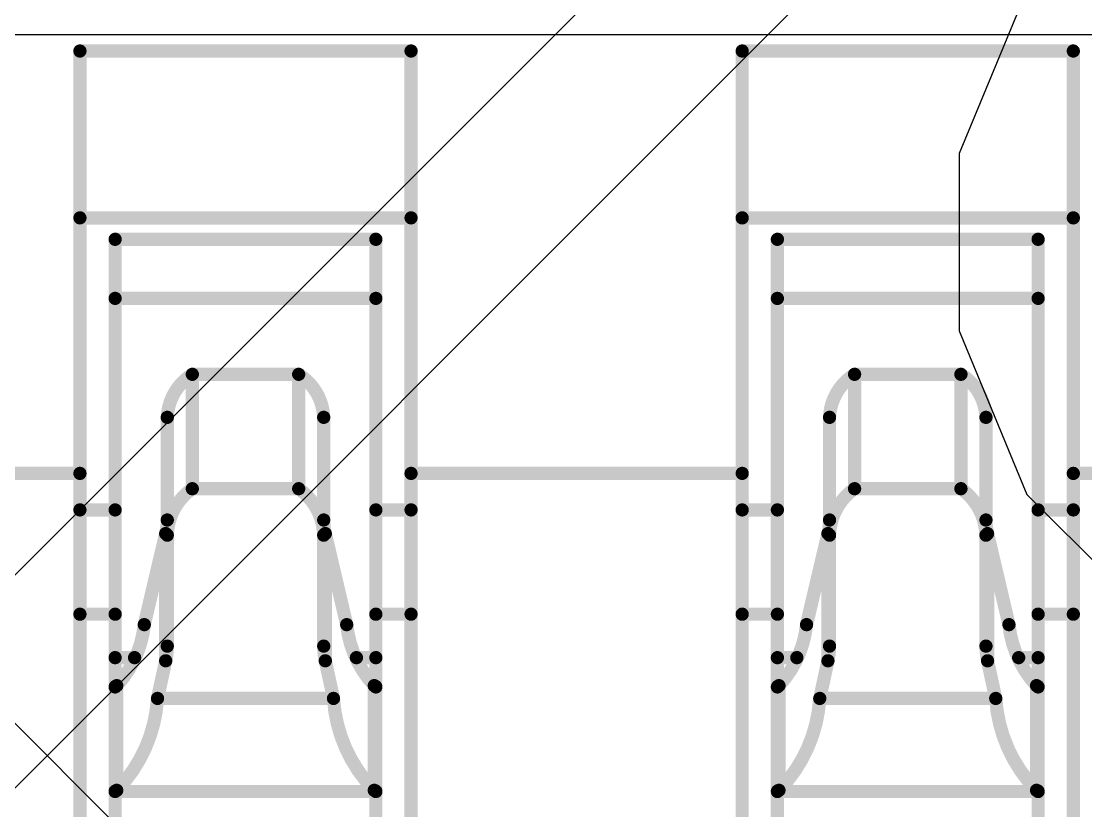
# Model space of a CAD drawing. Header units: inches. Extents: x -6 to 5433, y -4 to 5447.
# Drawn here: x 17.255 to 18.276, y 30.347 to 31.103 of the extents above; entities that cross this region are included whole.
import ezdxf

# ---------------------------------------------------------------- set-up
doc = ezdxf.new("R2010")
doc.units = ezdxf.units.IN
for name, color, linetype in [('Bottom Layer', 5, 'Continuous'), ('Bottom Solder', 6, 'Continuous'), ('Mechanical 4', 56, 'Continuous'), ('Power', 76, 'Continuous'), ('Top Layer', 1, 'Continuous')]:
    doc.layers.add(name, color=color, linetype=linetype)

msp = doc.modelspace()

# ---------------------------------------------------------------- linework, layer by layer
at = {"layer": 'Bottom Layer'}
msp.add_line((18.0528214, 29.62608502), (16.77034746, 30.9085615), dxfattribs=at)
at = {"layer": 'Bottom Solder'}
for p in [(10.63542958, 23.75318592), (10.98212688, 24.30440148)]:
    msp.add_line(p, (5432.852131479999, 5447.49311058), dxfattribs=at)
at = {"layer": 'Mechanical 4'}
for points in [[(17.74740418, 28.79494622, 0.0127, 0.0127, 1), (12.74740402, 28.79494622, 0.0127, 0.0127, 1)], [(17.3079791, 31.07494674, 0.00635, 0.00635, 1), (17.3143291, 31.07494674, 0.00635, 0.00635, 1)], [(17.3079791, 31.07494674, 0.00635, 0.00635, 1), (17.3143291, 31.07494674, 0.00635, 0.00635, 1)], [(17.6254791, 31.07494674, 0.00635, 0.00635, 1), (17.6318291, 31.07494674, 0.00635, 0.00635, 1)], [(17.6254791, 31.07494674, 0.00635, 0.00635, 1), (17.6318291, 31.07494674, 0.00635, 0.00635, 1)], [(17.9429791, 31.07494674, 0.00635, 0.00635, 1), (17.9493291, 31.07494674, 0.00635, 0.00635, 1)], [(17.9429791, 31.07494674, 0.00635, 0.00635, 1), (17.9493291, 31.07494674, 0.00635, 0.00635, 1)], [(18.2604791, 31.07494674, 0.00635, 0.00635, 1), (18.2668291, 31.07494674, 0.00635, 0.00635, 1)], [(18.2604791, 31.07494674, 0.00635, 0.00635, 1), (18.2668291, 31.07494674, 0.00635, 0.00635, 1)], [(17.3079791, 30.91494452, 0.00635, 0.00635, 1), (17.3143291, 30.91494452, 0.00635, 0.00635, 1)], [(17.6254791, 30.91494452, 0.00635, 0.00635, 1), (17.6318291, 30.91494452, 0.00635, 0.00635, 1)], [(17.9429791, 30.91494452, 0.00635, 0.00635, 1), (17.9493291, 30.91494452, 0.00635, 0.00635, 1)], [(18.2604791, 30.91494452, 0.00635, 0.00635, 1), (18.2668291, 30.91494452, 0.00635, 0.00635, 1)], [(17.34173062, 30.89440862, 0.00635, 0.00635, 1), (17.34808062, 30.89440862, 0.00635, 0.00635, 1)], [(17.34173062, 30.89440862, 0.00635, 0.00635, 1), (17.34808062, 30.89440862, 0.00635, 0.00635, 1)], [(17.59173012, 30.89440862, 0.00635, 0.00635, 1), (17.59808012, 30.89440862, 0.00635, 0.00635, 1)], [(17.59173012, 30.89440862, 0.00635, 0.00635, 1), (17.59808012, 30.89440862, 0.00635, 0.00635, 1)], [(17.97673062, 30.89440862, 0.00635, 0.00635, 1), (17.98308062, 30.89440862, 0.00635, 0.00635, 1)], [(17.97673062, 30.89440862, 0.00635, 0.00635, 1), (17.98308062, 30.89440862, 0.00635, 0.00635, 1)], [(18.22673012, 30.89440862, 0.00635, 0.00635, 1), (18.23308012, 30.89440862, 0.00635, 0.00635, 1)], [(18.22673012, 30.89440862, 0.00635, 0.00635, 1), (18.23308012, 30.89440862, 0.00635, 0.00635, 1)], [(17.34173062, 30.83773868, 0.00635, 0.00635, 1), (17.34808062, 30.83773868, 0.00635, 0.00635, 1)], [(17.59173012, 30.83773868, 0.00635, 0.00635, 1), (17.59808012, 30.83773868, 0.00635, 0.00635, 1)], [(17.97673062, 30.83773868, 0.00635, 0.00635, 1), (17.98308062, 30.83773868, 0.00635, 0.00635, 1)], [(18.22673012, 30.83773868, 0.00635, 0.00635, 1), (18.23308012, 30.83773868, 0.00635, 0.00635, 1)], [(17.4157386, 30.76494482, 0.00635, 0.00635, 1), (17.4220886, 30.76494482, 0.00635, 0.00635, 1)], [(17.41574114, 30.76494482, 0.00635, 0.00635, 1), (17.42209114, 30.76494482, 0.00635, 0.00635, 1)], [(17.41574114, 30.76494482, 0.00635, 0.00635, 1), (17.42209114, 30.76494482, 0.00635, 0.00635, 1)], [(17.5177196, 30.76494482, 0.00635, 0.00635, 1), (17.5240696, 30.76494482, 0.00635, 0.00635, 1)], [(17.5177196, 30.76494482, 0.00635, 0.00635, 1), (17.5240696, 30.76494482, 0.00635, 0.00635, 1)], [(17.51772214, 30.76494482, 0.00635, 0.00635, 1), (17.52407214, 30.76494482, 0.00635, 0.00635, 1)], [(18.0507386, 30.76494482, 0.00635, 0.00635, 1), (18.0570886, 30.76494482, 0.00635, 0.00635, 1)], [(18.05074114, 30.76494482, 0.00635, 0.00635, 1), (18.05709114, 30.76494482, 0.00635, 0.00635, 1)], [(18.05074114, 30.76494482, 0.00635, 0.00635, 1), (18.05709114, 30.76494482, 0.00635, 0.00635, 1)], [(18.1527196, 30.76494482, 0.00635, 0.00635, 1), (18.1590696, 30.76494482, 0.00635, 0.00635, 1)], [(18.1527196, 30.76494482, 0.00635, 0.00635, 1), (18.1590696, 30.76494482, 0.00635, 0.00635, 1)], [(18.15272214, 30.76494482, 0.00635, 0.00635, 1), (18.15907214, 30.76494482, 0.00635, 0.00635, 1)], [(17.39173052, 30.72369522, 0.00635, 0.00635, 1), (17.39808052, 30.72369522, 0.00635, 0.00635, 1)], [(17.39173052, 30.72369522, 0.00635, 0.00635, 1), (17.39808052, 30.72369522, 0.00635, 0.00635, 1)], [(17.54173022, 30.72369522, 0.00635, 0.00635, 1), (17.54808022, 30.72369522, 0.00635, 0.00635, 1)], [(17.54173022, 30.72369522, 0.00635, 0.00635, 1), (17.54808022, 30.72369522, 0.00635, 0.00635, 1)], [(18.02673052, 30.72369522, 0.00635, 0.00635, 1), (18.03308052, 30.72369522, 0.00635, 0.00635, 1)], [(18.02673052, 30.72369522, 0.00635, 0.00635, 1), (18.03308052, 30.72369522, 0.00635, 0.00635, 1)], [(18.17673022, 30.72369522, 0.00635, 0.00635, 1), (18.18308022, 30.72369522, 0.00635, 0.00635, 1)], [(18.17673022, 30.72369522, 0.00635, 0.00635, 1), (18.18308022, 30.72369522, 0.00635, 0.00635, 1)], [(17.3079791, 30.66994628, 0.00635, 0.00635, 1), (17.3143291, 30.66994628, 0.00635, 0.00635, 1)], [(17.6254791, 30.66994628, 0.00635, 0.00635, 1), (17.6318291, 30.66994628, 0.00635, 0.00635, 1)], [(17.6254791, 30.66994628, 0.00635, 0.00635, 1), (17.6318291, 30.66994628, 0.00635, 0.00635, 1)], [(17.6254791, 30.66994628, 0.00635, 0.00635, 1), (17.6318291, 30.66994628, 0.00635, 0.00635, 1)], [(17.9429791, 30.66994628, 0.00635, 0.00635, 1), (17.9493291, 30.66994628, 0.00635, 0.00635, 1)], [(18.2604791, 30.66994628, 0.00635, 0.00635, 1), (18.2668291, 30.66994628, 0.00635, 0.00635, 1)], [(18.2604791, 30.66994628, 0.00635, 0.00635, 1), (18.2668291, 30.66994628, 0.00635, 0.00635, 1)], [(18.2604791, 30.66994628, 0.00635, 0.00635, 1), (18.2668291, 30.66994628, 0.00635, 0.00635, 1)], [(17.4157386, 30.6552854, 0.00635, 0.00635, 1), (17.4220886, 30.6552854, 0.00635, 0.00635, 1)], [(17.41574114, 30.65528286, 0.00635, 0.00635, 1), (17.42209114, 30.65528286, 0.00635, 0.00635, 1)], [(17.41574114, 30.65528286, 0.00635, 0.00635, 1), (17.42209114, 30.65528286, 0.00635, 0.00635, 1)], [(17.5177196, 30.65528286, 0.00635, 0.00635, 1), (17.5240696, 30.65528286, 0.00635, 0.00635, 1)], [(17.5177196, 30.65528286, 0.00635, 0.00635, 1), (17.5240696, 30.65528286, 0.00635, 0.00635, 1)], [(17.51772214, 30.6552854, 0.00635, 0.00635, 1), (17.52407214, 30.6552854, 0.00635, 0.00635, 1)], [(18.0507386, 30.6552854, 0.00635, 0.00635, 1), (18.0570886, 30.6552854, 0.00635, 0.00635, 1)], [(18.05074114, 30.65528286, 0.00635, 0.00635, 1), (18.05709114, 30.65528286, 0.00635, 0.00635, 1)], [(18.05074114, 30.65528286, 0.00635, 0.00635, 1), (18.05709114, 30.65528286, 0.00635, 0.00635, 1)], [(18.1527196, 30.65528286, 0.00635, 0.00635, 1), (18.1590696, 30.65528286, 0.00635, 0.00635, 1)], [(18.1527196, 30.65528286, 0.00635, 0.00635, 1), (18.1590696, 30.65528286, 0.00635, 0.00635, 1)], [(18.15272214, 30.6552854, 0.00635, 0.00635, 1), (18.15907214, 30.6552854, 0.00635, 0.00635, 1)], [(17.3079791, 30.63494508, 0.00635, 0.00635, 1), (17.3143291, 30.63494508, 0.00635, 0.00635, 1)], [(17.34173062, 30.63494508, 0.00635, 0.00635, 1), (17.34808062, 30.63494508, 0.00635, 0.00635, 1)], [(17.59173012, 30.63494508, 0.00635, 0.00635, 1), (17.59808012, 30.63494508, 0.00635, 0.00635, 1)], [(17.6254791, 30.63494508, 0.00635, 0.00635, 1), (17.6318291, 30.63494508, 0.00635, 0.00635, 1)], [(17.9429791, 30.63494508, 0.00635, 0.00635, 1), (17.9493291, 30.63494508, 0.00635, 0.00635, 1)], [(17.97673062, 30.63494508, 0.00635, 0.00635, 1), (17.98308062, 30.63494508, 0.00635, 0.00635, 1)], [(18.22673012, 30.63494508, 0.00635, 0.00635, 1), (18.23308012, 30.63494508, 0.00635, 0.00635, 1)], [(18.2604791, 30.63494508, 0.00635, 0.00635, 1), (18.2668291, 30.63494508, 0.00635, 0.00635, 1)], [(17.39173052, 30.62525752, 0.00635, 0.00635, 1), (17.39808052, 30.62525752, 0.00635, 0.00635, 1)], [(17.54173022, 30.62525752, 0.00635, 0.00635, 1), (17.54808022, 30.62525752, 0.00635, 0.00635, 1)], [(18.02673052, 30.62525752, 0.00635, 0.00635, 1), (18.03308052, 30.62525752, 0.00635, 0.00635, 1)], [(18.17673022, 30.62525752, 0.00635, 0.00635, 1), (18.18308022, 30.62525752, 0.00635, 0.00635, 1)], [(17.3902116, 30.61223494, 0.00635, 0.00635, 1), (17.3965616, 30.61223494, 0.00635, 0.00635, 1)], [(17.3902116, 30.61223494, 0.00635, 0.00635, 1), (17.3965616, 30.61223494, 0.00635, 0.00635, 1)], [(17.3902116, 30.61223494, 0.00635, 0.00635, 1), (17.3965616, 30.61223494, 0.00635, 0.00635, 1)], [(17.54324914, 30.61223494, 0.00635, 0.00635, 1), (17.54959914, 30.61223494, 0.00635, 0.00635, 1)], [(17.54324914, 30.61223494, 0.00635, 0.00635, 1), (17.54959914, 30.61223494, 0.00635, 0.00635, 1)], [(17.54324914, 30.61223494, 0.00635, 0.00635, 1), (17.54959914, 30.61223494, 0.00635, 0.00635, 1)], [(18.0252116, 30.61223494, 0.00635, 0.00635, 1), (18.0315616, 30.61223494, 0.00635, 0.00635, 1)], [(18.0252116, 30.61223494, 0.00635, 0.00635, 1), (18.0315616, 30.61223494, 0.00635, 0.00635, 1)], [(18.0252116, 30.61223494, 0.00635, 0.00635, 1), (18.0315616, 30.61223494, 0.00635, 0.00635, 1)], [(18.17824914, 30.61223494, 0.00635, 0.00635, 1), (18.18459914, 30.61223494, 0.00635, 0.00635, 1)], [(18.17824914, 30.61223494, 0.00635, 0.00635, 1), (18.18459914, 30.61223494, 0.00635, 0.00635, 1)], [(18.17824914, 30.61223494, 0.00635, 0.00635, 1), (18.18459914, 30.61223494, 0.00635, 0.00635, 1)], [(17.39173052, 30.61071348, 0.00635, 0.00635, 1), (17.39808052, 30.61071348, 0.00635, 0.00635, 1)], [(17.54173022, 30.61071348, 0.00635, 0.00635, 1), (17.54808022, 30.61071348, 0.00635, 0.00635, 1)], [(18.02673052, 30.61071348, 0.00635, 0.00635, 1), (18.03308052, 30.61071348, 0.00635, 0.00635, 1)], [(18.17673022, 30.61071348, 0.00635, 0.00635, 1), (18.18308022, 30.61071348, 0.00635, 0.00635, 1)], [(17.3079791, 30.53494528, 0.00635, 0.00635, 1), (17.3143291, 30.53494528, 0.00635, 0.00635, 1)], [(17.34173062, 30.53494528, 0.00635, 0.00635, 1), (17.34808062, 30.53494528, 0.00635, 0.00635, 1)], [(17.59173012, 30.53494528, 0.00635, 0.00635, 1), (17.59808012, 30.53494528, 0.00635, 0.00635, 1)], [(17.6254791, 30.53494528, 0.00635, 0.00635, 1), (17.6318291, 30.53494528, 0.00635, 0.00635, 1)], [(17.9429791, 30.53494528, 0.00635, 0.00635, 1), (17.9493291, 30.53494528, 0.00635, 0.00635, 1)], [(17.97673062, 30.53494528, 0.00635, 0.00635, 1), (17.98308062, 30.53494528, 0.00635, 0.00635, 1)], [(18.22673012, 30.53494528, 0.00635, 0.00635, 1), (18.23308012, 30.53494528, 0.00635, 0.00635, 1)], [(18.2604791, 30.53494528, 0.00635, 0.00635, 1), (18.2668291, 30.53494528, 0.00635, 0.00635, 1)], [(17.3696884, 30.5249453, 0.00635, 0.00635, 1), (17.3760384, 30.5249453, 0.00635, 0.00635, 1)], [(17.36969094, 30.52494784, 0.00635, 0.00635, 1), (17.37604094, 30.52494784, 0.00635, 0.00635, 1)], [(17.5637698, 30.52494784, 0.00635, 0.00635, 1), (17.5701198, 30.52494784, 0.00635, 0.00635, 1)], [(17.5637698, 30.5249453, 0.00635, 0.00635, 1), (17.5701198, 30.5249453, 0.00635, 0.00635, 1)], [(18.0046884, 30.5249453, 0.00635, 0.00635, 1), (18.0110384, 30.5249453, 0.00635, 0.00635, 1)], [(18.00469094, 30.52494784, 0.00635, 0.00635, 1), (18.01104094, 30.52494784, 0.00635, 0.00635, 1)], [(18.1987698, 30.52494784, 0.00635, 0.00635, 1), (18.2051198, 30.52494784, 0.00635, 0.00635, 1)], [(18.1987698, 30.5249453, 0.00635, 0.00635, 1), (18.2051198, 30.5249453, 0.00635, 0.00635, 1)], [(17.39173052, 30.50434844, 0.00635, 0.00635, 1), (17.39808052, 30.50434844, 0.00635, 0.00635, 1)], [(17.39173052, 30.50434844, 0.00635, 0.00635, 1), (17.39808052, 30.50434844, 0.00635, 0.00635, 1)], [(17.54173022, 30.50434844, 0.00635, 0.00635, 1), (17.54808022, 30.50434844, 0.00635, 0.00635, 1)], [(17.54173022, 30.50434844, 0.00635, 0.00635, 1), (17.54808022, 30.50434844, 0.00635, 0.00635, 1)], [(18.02673052, 30.50434844, 0.00635, 0.00635, 1), (18.03308052, 30.50434844, 0.00635, 0.00635, 1)], [(18.02673052, 30.50434844, 0.00635, 0.00635, 1), (18.03308052, 30.50434844, 0.00635, 0.00635, 1)], [(18.17673022, 30.50434844, 0.00635, 0.00635, 1), (18.18308022, 30.50434844, 0.00635, 0.00635, 1)], [(18.17673022, 30.50434844, 0.00635, 0.00635, 1), (18.18308022, 30.50434844, 0.00635, 0.00635, 1)], [(17.34173062, 30.49328166, 0.00635, 0.00635, 1), (17.34808062, 30.49328166, 0.00635, 0.00635, 1)], [(17.360392, 30.49328166, 0.00635, 0.00635, 1), (17.366742, 30.49328166, 0.00635, 0.00635, 1)], [(17.3902116, 30.49027684, 0.00635, 0.00635, 1), (17.3965616, 30.49027684, 0.00635, 0.00635, 1)], [(17.3902116, 30.49027684, 0.00635, 0.00635, 1), (17.3965616, 30.49027684, 0.00635, 0.00635, 1)], [(17.3902116, 30.49027684, 0.00635, 0.00635, 1), (17.3965616, 30.49027684, 0.00635, 0.00635, 1)], [(17.54324914, 30.49027684, 0.00635, 0.00635, 1), (17.54959914, 30.49027684, 0.00635, 0.00635, 1)], [(17.54324914, 30.49027684, 0.00635, 0.00635, 1), (17.54959914, 30.49027684, 0.00635, 0.00635, 1)], [(17.54324914, 30.49027684, 0.00635, 0.00635, 1), (17.54959914, 30.49027684, 0.00635, 0.00635, 1)], [(17.57306874, 30.49328166, 0.00635, 0.00635, 1), (17.57941874, 30.49328166, 0.00635, 0.00635, 1)], [(17.59173012, 30.49328166, 0.00635, 0.00635, 1), (17.59808012, 30.49328166, 0.00635, 0.00635, 1)], [(17.97673062, 30.49328166, 0.00635, 0.00635, 1), (17.98308062, 30.49328166, 0.00635, 0.00635, 1)], [(17.995392, 30.49328166, 0.00635, 0.00635, 1), (18.001742, 30.49328166, 0.00635, 0.00635, 1)], [(18.0252116, 30.49027684, 0.00635, 0.00635, 1), (18.0315616, 30.49027684, 0.00635, 0.00635, 1)], [(18.0252116, 30.49027684, 0.00635, 0.00635, 1), (18.0315616, 30.49027684, 0.00635, 0.00635, 1)], [(18.0252116, 30.49027684, 0.00635, 0.00635, 1), (18.0315616, 30.49027684, 0.00635, 0.00635, 1)], [(18.17824914, 30.49027684, 0.00635, 0.00635, 1), (18.18459914, 30.49027684, 0.00635, 0.00635, 1)], [(18.17824914, 30.49027684, 0.00635, 0.00635, 1), (18.18459914, 30.49027684, 0.00635, 0.00635, 1)], [(18.17824914, 30.49027684, 0.00635, 0.00635, 1), (18.18459914, 30.49027684, 0.00635, 0.00635, 1)], [(18.20806874, 30.49328166, 0.00635, 0.00635, 1), (18.21441874, 30.49328166, 0.00635, 0.00635, 1)], [(18.22673012, 30.49328166, 0.00635, 0.00635, 1), (18.23308012, 30.49328166, 0.00635, 0.00635, 1)], [(17.34173062, 30.46521466, 0.00635, 0.00635, 1), (17.34808062, 30.46521466, 0.00635, 0.00635, 1)], [(17.34176618, 30.46530102, 0.00635, 0.00635, 1), (17.34811618, 30.46530102, 0.00635, 0.00635, 1)], [(17.34176618, 30.46530102, 0.00635, 0.00635, 1), (17.34811618, 30.46530102, 0.00635, 0.00635, 1)], [(17.3418119, 30.46538992, 0.00635, 0.00635, 1), (17.3481619, 30.46538992, 0.00635, 0.00635, 1)], [(17.3418119, 30.46538992, 0.00635, 0.00635, 1), (17.3481619, 30.46538992, 0.00635, 0.00635, 1)], [(17.34187794, 30.46548644, 0.00635, 0.00635, 1), (17.34822794, 30.46548644, 0.00635, 0.00635, 1)], [(17.34187794, 30.46548644, 0.00635, 0.00635, 1), (17.34822794, 30.46548644, 0.00635, 0.00635, 1)], [(17.341977, 30.46559312, 0.00635, 0.00635, 1), (17.348327, 30.46559312, 0.00635, 0.00635, 1)], [(17.341977, 30.46559312, 0.00635, 0.00635, 1), (17.348327, 30.46559312, 0.00635, 0.00635, 1)], [(17.34211416, 30.4657125, 0.00635, 0.00635, 1), (17.34846416, 30.4657125, 0.00635, 0.00635, 1)], [(17.3421167, 30.46570996, 0.00635, 0.00635, 1), (17.3484667, 30.46570996, 0.00635, 0.00635, 1)], [(17.3422945, 30.46584458, 0.00635, 0.00635, 1), (17.3486445, 30.46584458, 0.00635, 0.00635, 1)], [(17.3422945, 30.46584458, 0.00635, 0.00635, 1), (17.3486445, 30.46584458, 0.00635, 0.00635, 1)], [(17.34250278, 30.46598936, 0.00635, 0.00635, 1), (17.34885278, 30.46598936, 0.00635, 0.00635, 1)], [(17.34250532, 30.46598682, 0.00635, 0.00635, 1), (17.34885532, 30.46598682, 0.00635, 0.00635, 1)], [(17.342739, 30.46613922, 0.00635, 0.00635, 1), (17.349089, 30.46613922, 0.00635, 0.00635, 1)], [(17.342739, 30.46613922, 0.00635, 0.00635, 1), (17.349089, 30.46613922, 0.00635, 0.00635, 1)], [(17.34324954, 30.46645418, 0.00635, 0.00635, 1), (17.34959954, 30.46645418, 0.00635, 0.00635, 1)], [(17.34324954, 30.46645418, 0.00635, 0.00635, 1), (17.34959954, 30.46645418, 0.00635, 0.00635, 1)], [(17.34324954, 30.46645418, 0.00635, 0.00635, 1), (17.34959954, 30.46645418, 0.00635, 0.00635, 1)], [(17.5902112, 30.46645418, 0.00635, 0.00635, 1), (17.5965612, 30.46645418, 0.00635, 0.00635, 1)], [(17.5902112, 30.46645418, 0.00635, 0.00635, 1), (17.5965612, 30.46645418, 0.00635, 0.00635, 1)], [(17.5902112, 30.46645418, 0.00635, 0.00635, 1), (17.5965612, 30.46645418, 0.00635, 0.00635, 1)], [(17.5904779, 30.46629416, 0.00635, 0.00635, 1), (17.5968279, 30.46629416, 0.00635, 0.00635, 1)], [(17.5904779, 30.46629416, 0.00635, 0.00635, 1), (17.5968279, 30.46629416, 0.00635, 0.00635, 1)], [(17.59073444, 30.4661316, 0.00635, 0.00635, 1), (17.59708444, 30.4661316, 0.00635, 0.00635, 1)], [(17.59073698, 30.46613414, 0.00635, 0.00635, 1), (17.59708698, 30.46613414, 0.00635, 0.00635, 1)], [(17.5909732, 30.46598174, 0.00635, 0.00635, 1), (17.5973232, 30.46598174, 0.00635, 0.00635, 1)], [(17.59097574, 30.46598428, 0.00635, 0.00635, 1), (17.59732574, 30.46598428, 0.00635, 0.00635, 1)], [(17.59118148, 30.46584204, 0.00635, 0.00635, 1), (17.59753148, 30.46584204, 0.00635, 0.00635, 1)], [(17.59118148, 30.4658395, 0.00635, 0.00635, 1), (17.59753148, 30.4658395, 0.00635, 0.00635, 1)], [(17.59134658, 30.46571504, 0.00635, 0.00635, 1), (17.59769658, 30.46571504, 0.00635, 0.00635, 1)], [(17.59134658, 30.4657125, 0.00635, 0.00635, 1), (17.59769658, 30.4657125, 0.00635, 0.00635, 1)], [(17.59147104, 30.4655982, 0.00635, 0.00635, 1), (17.59782104, 30.4655982, 0.00635, 0.00635, 1)], [(17.59147104, 30.46559565999999, 0.00635, 0.00635, 1), (17.59782104, 30.46559565999999, 0.00635, 0.00635, 1)], [(17.59163106, 30.465395, 0.00635, 0.00635, 1), (17.59798106, 30.465395, 0.00635, 0.00635, 1)], [(17.5916336, 30.46539754, 0.00635, 0.00635, 1), (17.5979836, 30.46539754, 0.00635, 0.00635, 1)], [(17.59173266, 30.46521466, 0.00635, 0.00635, 1), (17.59808266, 30.46521466, 0.00635, 0.00635, 1)], [(17.97673062, 30.46521466, 0.00635, 0.00635, 1), (17.98308062, 30.46521466, 0.00635, 0.00635, 1)], [(17.97676618, 30.46530102, 0.00635, 0.00635, 1), (17.98311618, 30.46530102, 0.00635, 0.00635, 1)], [(17.97676618, 30.46530102, 0.00635, 0.00635, 1), (17.98311618, 30.46530102, 0.00635, 0.00635, 1)], [(17.9768119, 30.46538992, 0.00635, 0.00635, 1), (17.9831619, 30.46538992, 0.00635, 0.00635, 1)], [(17.9768119, 30.46538992, 0.00635, 0.00635, 1), (17.9831619, 30.46538992, 0.00635, 0.00635, 1)], [(17.97687794, 30.46548644, 0.00635, 0.00635, 1), (17.98322794, 30.46548644, 0.00635, 0.00635, 1)], [(17.97687794, 30.46548644, 0.00635, 0.00635, 1), (17.98322794, 30.46548644, 0.00635, 0.00635, 1)], [(17.976977, 30.46559312, 0.00635, 0.00635, 1), (17.983327, 30.46559312, 0.00635, 0.00635, 1)], [(17.976977, 30.46559312, 0.00635, 0.00635, 1), (17.983327, 30.46559312, 0.00635, 0.00635, 1)], [(17.97711416, 30.4657125, 0.00635, 0.00635, 1), (17.98346416, 30.4657125, 0.00635, 0.00635, 1)], [(17.9771167, 30.46570996, 0.00635, 0.00635, 1), (17.9834667, 30.46570996, 0.00635, 0.00635, 1)], [(17.9772945, 30.46584458, 0.00635, 0.00635, 1), (17.9836445, 30.46584458, 0.00635, 0.00635, 1)], [(17.9772945, 30.46584458, 0.00635, 0.00635, 1), (17.9836445, 30.46584458, 0.00635, 0.00635, 1)], [(17.97750278, 30.46598936, 0.00635, 0.00635, 1), (17.98385278, 30.46598936, 0.00635, 0.00635, 1)], [(17.97750532, 30.46598682, 0.00635, 0.00635, 1), (17.98385532, 30.46598682, 0.00635, 0.00635, 1)], [(17.977739, 30.46613922, 0.00635, 0.00635, 1), (17.984089, 30.46613922, 0.00635, 0.00635, 1)], [(17.977739, 30.46613922, 0.00635, 0.00635, 1), (17.984089, 30.46613922, 0.00635, 0.00635, 1)], [(17.97824954, 30.46645418, 0.00635, 0.00635, 1), (17.98459954, 30.46645418, 0.00635, 0.00635, 1)], [(17.97824954, 30.46645418, 0.00635, 0.00635, 1), (17.98459954, 30.46645418, 0.00635, 0.00635, 1)], [(17.97824954, 30.46645418, 0.00635, 0.00635, 1), (17.98459954, 30.46645418, 0.00635, 0.00635, 1)], [(18.2252112, 30.46645418, 0.00635, 0.00635, 1), (18.2315612, 30.46645418, 0.00635, 0.00635, 1)], [(18.2252112, 30.46645418, 0.00635, 0.00635, 1), (18.2315612, 30.46645418, 0.00635, 0.00635, 1)], [(18.2252112, 30.46645418, 0.00635, 0.00635, 1), (18.2315612, 30.46645418, 0.00635, 0.00635, 1)], [(18.2254779, 30.46629416, 0.00635, 0.00635, 1), (18.2318279, 30.46629416, 0.00635, 0.00635, 1)], [(18.2254779, 30.46629416, 0.00635, 0.00635, 1), (18.2318279, 30.46629416, 0.00635, 0.00635, 1)], [(18.22573444, 30.4661316, 0.00635, 0.00635, 1), (18.23208444, 30.4661316, 0.00635, 0.00635, 1)], [(18.22573698, 30.46613414, 0.00635, 0.00635, 1), (18.23208698, 30.46613414, 0.00635, 0.00635, 1)], [(18.2259732, 30.46598174, 0.00635, 0.00635, 1), (18.2323232, 30.46598174, 0.00635, 0.00635, 1)], [(18.22597574, 30.46598428, 0.00635, 0.00635, 1), (18.23232574, 30.46598428, 0.00635, 0.00635, 1)], [(18.22618148, 30.46584204, 0.00635, 0.00635, 1), (18.23253148, 30.46584204, 0.00635, 0.00635, 1)], [(18.22618148, 30.4658395, 0.00635, 0.00635, 1), (18.23253148, 30.4658395, 0.00635, 0.00635, 1)], [(18.22634658, 30.46571504, 0.00635, 0.00635, 1), (18.23269658, 30.46571504, 0.00635, 0.00635, 1)], [(18.22634658, 30.4657125, 0.00635, 0.00635, 1), (18.23269658, 30.4657125, 0.00635, 0.00635, 1)], [(18.22647104, 30.4655982, 0.00635, 0.00635, 1), (18.23282104, 30.4655982, 0.00635, 0.00635, 1)], [(18.22647104, 30.46559565999999, 0.00635, 0.00635, 1), (18.23282104, 30.46559565999999, 0.00635, 0.00635, 1)], [(18.22663106, 30.465395, 0.00635, 0.00635, 1), (18.23298106, 30.465395, 0.00635, 0.00635, 1)], [(18.2266336, 30.46539754, 0.00635, 0.00635, 1), (18.2329836, 30.46539754, 0.00635, 0.00635, 1)], [(18.22673266, 30.46521466, 0.00635, 0.00635, 1), (18.23308266, 30.46521466, 0.00635, 0.00635, 1)], [(17.38235792, 30.4541809, 0.00635, 0.00635, 1), (17.38870792, 30.4541809, 0.00635, 0.00635, 1)], [(17.38235792, 30.45417836, 0.00635, 0.00635, 1), (17.38870792, 30.45417836, 0.00635, 0.00635, 1)], [(17.38235792, 30.45417836, 0.00635, 0.00635, 1), (17.38870792, 30.45417836, 0.00635, 0.00635, 1)], [(17.55110282, 30.4541809, 0.00635, 0.00635, 1), (17.55745282, 30.4541809, 0.00635, 0.00635, 1)], [(17.55110282, 30.45417836, 0.00635, 0.00635, 1), (17.55745282, 30.45417836, 0.00635, 0.00635, 1)], [(17.55110282, 30.45417836, 0.00635, 0.00635, 1), (17.55745282, 30.45417836, 0.00635, 0.00635, 1)], [(18.01735792, 30.4541809, 0.00635, 0.00635, 1), (18.02370792, 30.4541809, 0.00635, 0.00635, 1)], [(18.01735792, 30.45417836, 0.00635, 0.00635, 1), (18.02370792, 30.45417836, 0.00635, 0.00635, 1)], [(18.01735792, 30.45417836, 0.00635, 0.00635, 1), (18.02370792, 30.45417836, 0.00635, 0.00635, 1)], [(18.18610282, 30.4541809, 0.00635, 0.00635, 1), (18.19245282, 30.4541809, 0.00635, 0.00635, 1)], [(18.18610282, 30.45417836, 0.00635, 0.00635, 1), (18.19245282, 30.45417836, 0.00635, 0.00635, 1)], [(18.18610282, 30.45417836, 0.00635, 0.00635, 1), (18.19245282, 30.45417836, 0.00635, 0.00635, 1)], [(17.34173062, 30.36514628, 0.00635, 0.00635, 1), (17.34808062, 30.36514628, 0.00635, 0.00635, 1)], [(17.34173062, 30.36494562, 0.00635, 0.00635, 1), (17.34808062, 30.36494562, 0.00635, 0.00635, 1)], [(17.34176618, 30.36521231999999, 0.00635, 0.00635, 1), (17.34811618, 30.36521231999999, 0.00635, 0.00635, 1)], [(17.34176618, 30.36521231999999, 0.00635, 0.00635, 1), (17.34811618, 30.36521231999999, 0.00635, 0.00635, 1)], [(17.3418119, 30.36528089999999, 0.00635, 0.00635, 1), (17.3481619, 30.36528089999999, 0.00635, 0.00635, 1)], [(17.3418119, 30.36527582, 0.00635, 0.00635, 1), (17.3481619, 30.36527582, 0.00635, 0.00635, 1)], [(17.34187794, 30.36534948, 0.00635, 0.00635, 1), (17.34822794, 30.36534948, 0.00635, 0.00635, 1)], [(17.34187794, 30.36534948, 0.00635, 0.00635, 1), (17.34822794, 30.36534948, 0.00635, 0.00635, 1)], [(17.34197446, 30.36543076, 0.00635, 0.00635, 1), (17.34832446, 30.36543076, 0.00635, 0.00635, 1)], [(17.341977, 30.36542822, 0.00635, 0.00635, 1), (17.348327, 30.36542822, 0.00635, 0.00635, 1)], [(17.34211416, 30.3655222, 0.00635, 0.00635, 1), (17.34846416, 30.3655222, 0.00635, 0.00635, 1)], [(17.34211416, 30.36551966, 0.00635, 0.00635, 1), (17.34846416, 30.36551966, 0.00635, 0.00635, 1)], [(17.34229196, 30.36561872, 0.00635, 0.00635, 1), (17.34864196, 30.36561872, 0.00635, 0.00635, 1)], [(17.34229196, 30.36561872, 0.00635, 0.00635, 1), (17.34864196, 30.36561872, 0.00635, 0.00635, 1)], [(17.34250278, 30.3657254, 0.00635, 0.00635, 1), (17.34885278, 30.3657254, 0.00635, 0.00635, 1)], [(17.34250278, 30.3657254, 0.00635, 0.00635, 1), (17.34885278, 30.3657254, 0.00635, 0.00635, 1)], [(17.342739, 30.3658397, 0.00635, 0.00635, 1), (17.349089, 30.3658397, 0.00635, 0.00635, 1)], [(17.342739, 30.3658397, 0.00635, 0.00635, 1), (17.349089, 30.3658397, 0.00635, 0.00635, 1)], [(17.34324954, 30.36607592, 0.00635, 0.00635, 1), (17.34959954, 30.36607592, 0.00635, 0.00635, 1)], [(17.34324954, 30.36607592, 0.00635, 0.00635, 1), (17.34959954, 30.36607592, 0.00635, 0.00635, 1)], [(17.34324954, 30.36607592, 0.00635, 0.00635, 1), (17.34959954, 30.36607592, 0.00635, 0.00635, 1)], [(17.5902112, 30.36607592, 0.00635, 0.00635, 1), (17.5965612, 30.36607592, 0.00635, 0.00635, 1)], [(17.5902112, 30.36607592, 0.00635, 0.00635, 1), (17.5965612, 30.36607592, 0.00635, 0.00635, 1)], [(17.5902112, 30.36607592, 0.00635, 0.00635, 1), (17.5965612, 30.36607592, 0.00635, 0.00635, 1)], [(17.5904779, 30.365954, 0.00635, 0.00635, 1), (17.5968279, 30.365954, 0.00635, 0.00635, 1)], [(17.5904779, 30.365954, 0.00635, 0.00635, 1), (17.5968279, 30.365954, 0.00635, 0.00635, 1)], [(17.59073698, 30.36583716, 0.00635, 0.00635, 1), (17.59708698, 30.36583716, 0.00635, 0.00635, 1)], [(17.59073698, 30.36583716, 0.00635, 0.00635, 1), (17.59708698, 30.36583716, 0.00635, 0.00635, 1)], [(17.5909732, 30.36572286, 0.00635, 0.00635, 1), (17.5973232, 30.36572286, 0.00635, 0.00635, 1)], [(17.59097574, 30.3657254, 0.00635, 0.00635, 1), (17.59732574, 30.3657254, 0.00635, 0.00635, 1)], [(17.59117894, 30.36561618, 0.00635, 0.00635, 1), (17.59752894, 30.36561618, 0.00635, 0.00635, 1)], [(17.59117894, 30.36561618, 0.00635, 0.00635, 1), (17.59752894, 30.36561618, 0.00635, 0.00635, 1)], [(17.59134658, 30.36551966, 0.00635, 0.00635, 1), (17.59769658, 30.36551966, 0.00635, 0.00635, 1)], [(17.59134658, 30.36551966, 0.00635, 0.00635, 1), (17.59769658, 30.36551966, 0.00635, 0.00635, 1)], [(17.5914685, 30.3654333, 0.00635, 0.00635, 1), (17.5978185, 30.3654333, 0.00635, 0.00635, 1)], [(17.59147104, 30.3654333, 0.00635, 0.00635, 1), (17.59782104, 30.3654333, 0.00635, 0.00635, 1)], [(17.59156248, 30.36535456, 0.00635, 0.00635, 1), (17.59791248, 30.36535456, 0.00635, 0.00635, 1)], [(17.59156502, 30.36535456, 0.00635, 0.00635, 1), (17.59791502, 30.36535456, 0.00635, 0.00635, 1)], [(17.5916336, 30.36528344, 0.00635, 0.00635, 1), (17.5979836, 30.36528344, 0.00635, 0.00635, 1)], [(17.5916336, 30.36528344, 0.00635, 0.00635, 1), (17.5979836, 30.36528344, 0.00635, 0.00635, 1)], [(17.59173012, 30.36514628, 0.00635, 0.00635, 1), (17.59808012, 30.36514628, 0.00635, 0.00635, 1)], [(17.59173012, 30.36494562, 0.00635, 0.00635, 1), (17.59808012, 30.36494562, 0.00635, 0.00635, 1)], [(17.97673062, 30.36514628, 0.00635, 0.00635, 1), (17.98308062, 30.36514628, 0.00635, 0.00635, 1)], [(17.97673062, 30.36494562, 0.00635, 0.00635, 1), (17.98308062, 30.36494562, 0.00635, 0.00635, 1)], [(17.97676618, 30.36521231999999, 0.00635, 0.00635, 1), (17.98311618, 30.36521231999999, 0.00635, 0.00635, 1)], [(17.97676618, 30.36521231999999, 0.00635, 0.00635, 1), (17.98311618, 30.36521231999999, 0.00635, 0.00635, 1)], [(17.9768119, 30.36528089999999, 0.00635, 0.00635, 1), (17.9831619, 30.36528089999999, 0.00635, 0.00635, 1)], [(17.9768119, 30.36527582, 0.00635, 0.00635, 1), (17.9831619, 30.36527582, 0.00635, 0.00635, 1)], [(17.97687794, 30.36534948, 0.00635, 0.00635, 1), (17.98322794, 30.36534948, 0.00635, 0.00635, 1)], [(17.97687794, 30.36534948, 0.00635, 0.00635, 1), (17.98322794, 30.36534948, 0.00635, 0.00635, 1)], [(17.97697446, 30.36543076, 0.00635, 0.00635, 1), (17.98332446, 30.36543076, 0.00635, 0.00635, 1)], [(17.976977, 30.36542822, 0.00635, 0.00635, 1), (17.983327, 30.36542822, 0.00635, 0.00635, 1)], [(17.97711416, 30.3655222, 0.00635, 0.00635, 1), (17.98346416, 30.3655222, 0.00635, 0.00635, 1)], [(17.97711416, 30.36551966, 0.00635, 0.00635, 1), (17.98346416, 30.36551966, 0.00635, 0.00635, 1)], [(17.97729196, 30.36561872, 0.00635, 0.00635, 1), (17.98364196, 30.36561872, 0.00635, 0.00635, 1)], [(17.97729196, 30.36561872, 0.00635, 0.00635, 1), (17.98364196, 30.36561872, 0.00635, 0.00635, 1)], [(17.97750278, 30.3657254, 0.00635, 0.00635, 1), (17.98385278, 30.3657254, 0.00635, 0.00635, 1)], [(17.97750278, 30.3657254, 0.00635, 0.00635, 1), (17.98385278, 30.3657254, 0.00635, 0.00635, 1)], [(17.977739, 30.3658397, 0.00635, 0.00635, 1), (17.984089, 30.3658397, 0.00635, 0.00635, 1)], [(17.977739, 30.3658397, 0.00635, 0.00635, 1), (17.984089, 30.3658397, 0.00635, 0.00635, 1)], [(17.97824954, 30.36607592, 0.00635, 0.00635, 1), (17.98459954, 30.36607592, 0.00635, 0.00635, 1)], [(17.97824954, 30.36607592, 0.00635, 0.00635, 1), (17.98459954, 30.36607592, 0.00635, 0.00635, 1)], [(17.97824954, 30.36607592, 0.00635, 0.00635, 1), (17.98459954, 30.36607592, 0.00635, 0.00635, 1)], [(18.2252112, 30.36607592, 0.00635, 0.00635, 1), (18.2315612, 30.36607592, 0.00635, 0.00635, 1)], [(18.2252112, 30.36607592, 0.00635, 0.00635, 1), (18.2315612, 30.36607592, 0.00635, 0.00635, 1)], [(18.2252112, 30.36607592, 0.00635, 0.00635, 1), (18.2315612, 30.36607592, 0.00635, 0.00635, 1)], [(18.2254779, 30.365954, 0.00635, 0.00635, 1), (18.2318279, 30.365954, 0.00635, 0.00635, 1)], [(18.2254779, 30.365954, 0.00635, 0.00635, 1), (18.2318279, 30.365954, 0.00635, 0.00635, 1)], [(18.22573698, 30.36583716, 0.00635, 0.00635, 1), (18.23208698, 30.36583716, 0.00635, 0.00635, 1)], [(18.22573698, 30.36583716, 0.00635, 0.00635, 1), (18.23208698, 30.36583716, 0.00635, 0.00635, 1)], [(18.2259732, 30.36572286, 0.00635, 0.00635, 1), (18.2323232, 30.36572286, 0.00635, 0.00635, 1)], [(18.22597574, 30.3657254, 0.00635, 0.00635, 1), (18.23232574, 30.3657254, 0.00635, 0.00635, 1)], [(18.22617894, 30.36561618, 0.00635, 0.00635, 1), (18.23252894, 30.36561618, 0.00635, 0.00635, 1)], [(18.22617894, 30.36561618, 0.00635, 0.00635, 1), (18.23252894, 30.36561618, 0.00635, 0.00635, 1)], [(18.22634658, 30.36551966, 0.00635, 0.00635, 1), (18.23269658, 30.36551966, 0.00635, 0.00635, 1)], [(18.22634658, 30.36551966, 0.00635, 0.00635, 1), (18.23269658, 30.36551966, 0.00635, 0.00635, 1)], [(18.2264685, 30.3654333, 0.00635, 0.00635, 1), (18.2328185, 30.3654333, 0.00635, 0.00635, 1)], [(18.22647104, 30.3654333, 0.00635, 0.00635, 1), (18.23282104, 30.3654333, 0.00635, 0.00635, 1)], [(18.22656248, 30.36535456, 0.00635, 0.00635, 1), (18.23291248, 30.36535456, 0.00635, 0.00635, 1)], [(18.22656502, 30.36535456, 0.00635, 0.00635, 1), (18.23291502, 30.36535456, 0.00635, 0.00635, 1)], [(18.2266336, 30.36528344, 0.00635, 0.00635, 1), (18.2329836, 30.36528344, 0.00635, 0.00635, 1)], [(18.2266336, 30.36528344, 0.00635, 0.00635, 1), (18.2329836, 30.36528344, 0.00635, 0.00635, 1)], [(18.22673012, 30.36514628, 0.00635, 0.00635, 1), (18.23308012, 30.36514628, 0.00635, 0.00635, 1)], [(18.22673012, 30.36494562, 0.00635, 0.00635, 1), (18.23308012, 30.36494562, 0.00635, 0.00635, 1)]]:
    msp.add_lwpolyline(points, format="xyseb", close=True, dxfattribs=at)
for points in [[(17.3111541, 31.07494674, 0.0127, 0.0127, 0), (17.6286541, 31.07494674, 0.0127, 0.0127, 0)], [(17.3111541, 30.28744514, 0.0127, 0.0127, 0), (17.3111541, 31.07494674, 0.0127, 0.0127, 0)], [(17.6286541, 30.66994628, 0.0127, 0.0127, 0), (17.6286541, 31.07494674, 0.0127, 0.0127, 0)], [(17.9461541, 31.07494674, 0.0127, 0.0127, 0), (18.2636541, 31.07494674, 0.0127, 0.0127, 0)], [(17.9461541, 30.28744514, 0.0127, 0.0127, 0), (17.9461541, 31.07494674, 0.0127, 0.0127, 0)], [(18.2636541, 30.66994628, 0.0127, 0.0127, 0), (18.2636541, 31.07494674, 0.0127, 0.0127, 0)], [(17.3111541, 30.91494452, 0.0127, 0.0127, 0), (17.6286541, 30.91494452, 0.0127, 0.0127, 0)], [(17.9461541, 30.91494452, 0.0127, 0.0127, 0), (18.2636541, 30.91494452, 0.0127, 0.0127, 0)], [(17.34490562, 30.89440862, 0.0127, 0.0127, 0), (17.59490512, 30.89440862, 0.0127, 0.0127, 0)], [(17.34490562, 30.28744514, 0.0127, 0.0127, 0), (17.34490562, 30.89440862, 0.0127, 0.0127, 0)], [(17.59490512, 30.28744514, 0.0127, 0.0127, 0), (17.59490512, 30.89440862, 0.0127, 0.0127, 0)], [(17.97990562, 30.89440862, 0.0127, 0.0127, 0), (18.22990512, 30.89440862, 0.0127, 0.0127, 0)], [(17.97990562, 30.28744514, 0.0127, 0.0127, 0), (17.97990562, 30.89440862, 0.0127, 0.0127, 0)], [(18.22990512, 30.28744514, 0.0127, 0.0127, 0), (18.22990512, 30.89440862, 0.0127, 0.0127, 0)], [(17.34490562, 30.83773868, 0.0127, 0.0127, 0), (17.59490512, 30.83773868, 0.0127, 0.0127, 0)], [(17.97990562, 30.83773868, 0.0127, 0.0127, 0), (18.22990512, 30.83773868, 0.0127, 0.0127, 0)], [(17.39490552, 30.72369522, 0.0127, 0.0127, -0.2473774344944057), (17.4189136, 30.76494482, 0.0127, 0.0127, 0)], [(17.41891614, 30.76494482, 0.0127, 0.0127, 0), (17.5208946, 30.76494482, 0.0127, 0.0127, 0)], [(17.41891614, 30.65528286, 0.0127, 0.0127, 0), (17.41891614, 30.76494482, 0.0127, 0.0127, 0)], [(17.5208946, 30.65528286, 0.0127, 0.0127, 0), (17.5208946, 30.76494482, 0.0127, 0.0127, 0)], [(17.52089714, 30.76494482, 0.0127, 0.0127, -0.2473774344944055), (17.54490522, 30.72369522, 0.0127, 0.0127, 0)], [(18.02990552, 30.72369522, 0.0127, 0.0127, -0.2473774344944057), (18.0539136, 30.76494482, 0.0127, 0.0127, 0)], [(18.05391614, 30.76494482, 0.0127, 0.0127, 0), (18.1558946, 30.76494482, 0.0127, 0.0127, 0)], [(18.05391614, 30.65528286, 0.0127, 0.0127, 0), (18.05391614, 30.76494482, 0.0127, 0.0127, 0)], [(18.1558946, 30.65528286, 0.0127, 0.0127, 0), (18.1558946, 30.76494482, 0.0127, 0.0127, 0)], [(18.15589714, 30.76494482, 0.0127, 0.0127, -0.2473774344944055), (18.17990522, 30.72369522, 0.0127, 0.0127, 0)], [(17.39490552, 30.50434844, 0.0127, 0.0127, 0), (17.39490552, 30.72369522, 0.0127, 0.0127, 0)], [(17.54490522, 30.50434844, 0.0127, 0.0127, 0), (17.54490522, 30.72369522, 0.0127, 0.0127, 0)], [(18.02990552, 30.50434844, 0.0127, 0.0127, 0), (18.02990552, 30.72369522, 0.0127, 0.0127, 0)], [(18.17990522, 30.50434844, 0.0127, 0.0127, 0), (18.17990522, 30.72369522, 0.0127, 0.0127, 0)], [(16.9936541, 30.66994628, 0.0127, 0.0127, 0), (17.3111541, 30.66994628, 0.0127, 0.0127, 0)], [(17.6286541, 30.66994628, 0.0127, 0.0127, 0), (17.9461541, 30.66994628, 0.0127, 0.0127, 0)], [(17.6286541, 30.28744514, 0.0127, 0.0127, 0), (17.6286541, 30.66994628, 0.0127, 0.0127, 0)], [(18.2636541, 30.66994628, 0.0127, 0.0127, 0), (18.5811541, 30.66994628, 0.0127, 0.0127, 0)], [(18.2636541, 30.28744514, 0.0127, 0.0127, 0), (18.2636541, 30.66994628, 0.0127, 0.0127, 0)], [(17.39490552, 30.61071348, 0.0127, 0.0127, -0.2374800627721871), (17.4189136, 30.6552854, 0.0127, 0.0127, 0)], [(17.41891614, 30.65528286, 0.0127, 0.0127, 0), (17.5208946, 30.65528286, 0.0127, 0.0127, 0)], [(17.52089714, 30.6552854, 0.0127, 0.0127, -0.2374800627721868), (17.54490522, 30.61071348, 0.0127, 0.0127, 0)], [(18.02990552, 30.61071348, 0.0127, 0.0127, -0.2374800627721871), (18.0539136, 30.6552854, 0.0127, 0.0127, 0)], [(18.05391614, 30.65528286, 0.0127, 0.0127, 0), (18.1558946, 30.65528286, 0.0127, 0.0127, 0)], [(18.15589714, 30.6552854, 0.0127, 0.0127, -0.2374800627721868), (18.17990522, 30.61071348, 0.0127, 0.0127, 0)], [(17.3111541, 30.63494508, 0.0127, 0.0127, 0), (17.34490562, 30.63494508, 0.0127, 0.0127, 0)], [(17.59490512, 30.63494508, 0.0127, 0.0127, 0), (17.6286541, 30.63494508, 0.0127, 0.0127, 0)], [(17.9461541, 30.63494508, 0.0127, 0.0127, 0), (17.97990562, 30.63494508, 0.0127, 0.0127, 0)], [(18.22990512, 30.63494508, 0.0127, 0.0127, 0), (18.2636541, 30.63494508, 0.0127, 0.0127, 0)], [(17.39490552, 30.62525752, 0.0127, 0.0127, -0.05786385222271111), (17.3933866, 30.61223494, 0.0127, 0.0127, 0)], [(17.54642414, 30.61223494, 0.0127, 0.0127, -0.05786385222358634), (17.54490522, 30.62525752, 0.0127, 0.0127, 0)], [(18.02990552, 30.62525752, 0.0127, 0.0127, -0.05786385222271111), (18.0283866, 30.61223494, 0.0127, 0.0127, 0)], [(18.18142414, 30.61223494, 0.0127, 0.0127, -0.057863852222711), (18.17990522, 30.62525752, 0.0127, 0.0127, 0)], [(17.3728634, 30.5249453, 0.0127, 0.0127, 0), (17.3933866, 30.61223494, 0.0127, 0.0127, 0)], [(17.3933866, 30.49027684, 0.0127, 0.0127, 0), (17.3933866, 30.61223494, 0.0127, 0.0127, 0)], [(17.54642414, 30.61223494, 0.0127, 0.0127, 0), (17.5669448, 30.5249453, 0.0127, 0.0127, 0)], [(17.54642414, 30.49027684, 0.0127, 0.0127, 0), (17.54642414, 30.61223494, 0.0127, 0.0127, 0)], [(18.0078634, 30.5249453, 0.0127, 0.0127, 0), (18.0283866, 30.61223494, 0.0127, 0.0127, 0)], [(18.0283866, 30.49027684, 0.0127, 0.0127, 0), (18.0283866, 30.61223494, 0.0127, 0.0127, 0)], [(18.18142414, 30.61223494, 0.0127, 0.0127, 0), (18.2019448, 30.5249453, 0.0127, 0.0127, 0)], [(18.18142414, 30.49027684, 0.0127, 0.0127, 0), (18.18142414, 30.61223494, 0.0127, 0.0127, 0)], [(17.3111541, 30.53494528, 0.0127, 0.0127, 0), (17.34490562, 30.53494528, 0.0127, 0.0127, 0)], [(17.59490512, 30.53494528, 0.0127, 0.0127, 0), (17.6286541, 30.53494528, 0.0127, 0.0127, 0)], [(17.9461541, 30.53494528, 0.0127, 0.0127, 0), (17.97990562, 30.53494528, 0.0127, 0.0127, 0)], [(18.22990512, 30.53494528, 0.0127, 0.0127, 0), (18.2636541, 30.53494528, 0.0127, 0.0127, 0)], [(17.37286594, 30.52494784, 0.0127, 0.0127, -0.162590632754761), (17.34642454, 30.46645418, 0.0127, 0.0127, 0)], [(17.5933862, 30.46645418, 0.0127, 0.0127, -0.1625906327552086), (17.5669448, 30.52494784, 0.0127, 0.0127, 0)], [(18.00786594, 30.52494784, 0.0127, 0.0127, -0.1625906327552088), (17.98142454, 30.46645418, 0.0127, 0.0127, 0)], [(18.2283862, 30.46645418, 0.0127, 0.0127, -0.1625906327552086), (18.2019448, 30.52494784, 0.0127, 0.0127, 0)], [(17.39490552, 30.50434844, 0.0127, 0.0127, -0.05365793627952005), (17.3933866, 30.49027684, 0.0127, 0.0127, 0)], [(17.54642414, 30.49027684, 0.0127, 0.0127, -0.05365793627908281), (17.54490522, 30.50434844, 0.0127, 0.0127, 0)], [(18.02990552, 30.50434844, 0.0127, 0.0127, -0.05365793627864512), (18.0283866, 30.49027684, 0.0127, 0.0127, 0)], [(18.18142414, 30.49027684, 0.0127, 0.0127, -0.05365793627864524), (18.17990522, 30.50434844, 0.0127, 0.0127, 0)], [(17.34490562, 30.49328166, 0.0127, 0.0127, 0), (17.363567, 30.49328166, 0.0127, 0.0127, 0)], [(17.38553292, 30.45417836, 0.0127, 0.0127, 0), (17.3933866, 30.49027684, 0.0127, 0.0127, 0)], [(17.54642414, 30.49027684, 0.0127, 0.0127, 0), (17.55427782, 30.45417836, 0.0127, 0.0127, 0)], [(17.57624374, 30.49328166, 0.0127, 0.0127, 0), (17.59490512, 30.49328166, 0.0127, 0.0127, 0)], [(17.97990562, 30.49328166, 0.0127, 0.0127, 0), (17.998567, 30.49328166, 0.0127, 0.0127, 0)], [(18.02053292, 30.45417836, 0.0127, 0.0127, 0), (18.0283866, 30.49027684, 0.0127, 0.0127, 0)], [(18.18142414, 30.49027684, 0.0127, 0.0127, 0), (18.18927782, 30.45417836, 0.0127, 0.0127, 0)], [(18.21124374, 30.49328166, 0.0127, 0.0127, 0), (18.22990512, 30.49328166, 0.0127, 0.0127, 0)], [(17.34490562, 30.46521466, 0.0127, 0.0127, -0.0110217608207628), (17.34494118, 30.46530102, 0.0127, 0.0127, 0)], [(17.34494118, 30.46530102, 0.0127, 0.0127, -0.02840440647471449), (17.3449869, 30.46538992, 0.0127, 0.0127, 0)], [(17.3449869, 30.46538992, 0.0127, 0.0127, -0.03504147047004966), (17.34505294, 30.46548644, 0.0127, 0.0127, 0)], [(17.34505294, 30.46548644, 0.0127, 0.0127, -0.03231858326135655), (17.345152, 30.46559312, 0.0127, 0.0127, 0)], [(17.345152, 30.46559312, 0.0127, 0.0127, -0.02446223677911931), (17.34528916, 30.4657125, 0.0127, 0.0127, 0)], [(17.3452917, 30.46570996, 0.0127, 0.0127, -0.01372918962918426), (17.3454695, 30.46584458, 0.0127, 0.0127, 0)], [(17.3454695, 30.46584458, 0.0127, 0.0127, -0.00811999269230749), (17.34568032, 30.46598682, 0.0127, 0.0127, 0)], [(17.34567778, 30.46598936, 0.0127, 0.0127, -0.004820635683859933), (17.345914, 30.46613922, 0.0127, 0.0127, 0)], [(17.345914, 30.46613922, 0.0127, 0.0127, 0), (17.34642454, 30.46645418, 0.0127, 0.0127, 0)], [(17.34642454, 30.36607592, 0.0127, 0.0127, 0), (17.34642454, 30.46645418, 0.0127, 0.0127, 0)], [(17.5933862, 30.46645418, 0.0127, 0.0127, 0), (17.5936529, 30.46629416, 0.0127, 0.0127, 0)], [(17.5933862, 30.36607592, 0.0127, 0.0127, 0), (17.5933862, 30.46645418, 0.0127, 0.0127, 0)], [(17.5936529, 30.46629416, 0.0127, 0.0127, 0), (17.59391198, 30.46613414, 0.0127, 0.0127, 0)], [(17.59390944, 30.4661316, 0.0127, 0.0127, -0.006054857880995882), (17.5941482, 30.46598174, 0.0127, 0.0127, 0)], [(17.59415074, 30.46598428, 0.0127, 0.0127, -0.01073696926830824), (17.59435648, 30.46584204, 0.0127, 0.0127, 0)], [(17.59435648, 30.4658395, 0.0127, 0.0127, -0.01856237103920035), (17.59452158, 30.4657125, 0.0127, 0.0127, 0)], [(17.59452158, 30.46571504, 0.0127, 0.0127, -0.02338621045056303), (17.59464604, 30.4655982, 0.0127, 0.0127, 0)], [(17.59464604, 30.46559565999999, 0.0127, 0.0127, -0.05432145114058775), (17.59480606, 30.465395, 0.0127, 0.0127, 0)], [(17.5948086, 30.46539754, 0.0127, 0.0127, -0.02859688051316829), (17.59490766, 30.46521466, 0.0127, 0.0127, 0)], [(17.97990562, 30.46521466, 0.0127, 0.0127, -0.01102176097101609), (17.97994118, 30.46530102, 0.0127, 0.0127, 0)], [(17.97994118, 30.46530102, 0.0127, 0.0127, -0.02840440600395303), (17.9799869, 30.46538992, 0.0127, 0.0127, 0)], [(17.9799869, 30.46538992, 0.0127, 0.0127, -0.03504147036968455), (17.98005294, 30.46548644, 0.0127, 0.0127, 0)], [(17.98005294, 30.46548644, 0.0127, 0.0127, -0.03231858317042323), (17.980152, 30.46559312, 0.0127, 0.0127, 0)], [(17.980152, 30.46559312, 0.0127, 0.0127, -0.0244622368661871), (17.98028916, 30.4657125, 0.0127, 0.0127, 0)], [(17.9802917, 30.46570996, 0.0127, 0.0127, -0.01372918959949719), (17.9804695, 30.46584458, 0.0127, 0.0127, 0)], [(17.9804695, 30.46584458, 0.0127, 0.0127, -0.008119992721201617), (17.98068032, 30.46598682, 0.0127, 0.0127, 0)], [(17.98067778, 30.46598936, 0.0127, 0.0127, -0.004820635632513701), (17.980914, 30.46613922, 0.0127, 0.0127, 0)], [(17.980914, 30.46613922, 0.0127, 0.0127, 0), (17.98142454, 30.46645418, 0.0127, 0.0127, 0)], [(17.98142454, 30.36607592, 0.0127, 0.0127, 0), (17.98142454, 30.46645418, 0.0127, 0.0127, 0)], [(18.2283862, 30.46645418, 0.0127, 0.0127, 0), (18.2286529, 30.46629416, 0.0127, 0.0127, 0)], [(18.2283862, 30.36607592, 0.0127, 0.0127, 0), (18.2283862, 30.46645418, 0.0127, 0.0127, 0)], [(18.2286529, 30.46629416, 0.0127, 0.0127, 0), (18.22891198, 30.46613414, 0.0127, 0.0127, 0)], [(18.22890944, 30.4661316, 0.0127, 0.0127, -0.006054857866255798), (18.2291482, 30.46598174, 0.0127, 0.0127, 0)], [(18.22915074, 30.46598428, 0.0127, 0.0127, -0.01073696925257054), (18.22935648, 30.46584204, 0.0127, 0.0127, 0)], [(18.22935648, 30.4658395, 0.0127, 0.0127, -0.01856237093507594), (18.22952158, 30.4657125, 0.0127, 0.0127, 0)], [(18.22952158, 30.46571504, 0.0127, 0.0127, -0.02338621048950849), (18.22964604, 30.4655982, 0.0127, 0.0127, 0)], [(18.22964604, 30.46559565999999, 0.0127, 0.0127, -0.05432145119071522), (18.22980606, 30.465395, 0.0127, 0.0127, 0)], [(18.2298086, 30.46539754, 0.0127, 0.0127, -0.02859688068165942), (18.22990766, 30.46521466, 0.0127, 0.0127, 0)], [(17.38553292, 30.4541809, 0.0127, 0.0127, -0.1798939642534223), (17.34642454, 30.36607592, 0.0127, 0.0127, 0)], [(17.38553292, 30.45417836, 0.0127, 0.0127, 0), (17.55427782, 30.45417836, 0.0127, 0.0127, 0)], [(17.5933862, 30.36607592, 0.0127, 0.0127, -0.1798939642534224), (17.55427782, 30.4541809, 0.0127, 0.0127, 0)], [(18.02053292, 30.4541809, 0.0127, 0.0127, -0.1798939642534223), (17.98142454, 30.36607592, 0.0127, 0.0127, 0)], [(18.02053292, 30.45417836, 0.0127, 0.0127, 0), (18.18927782, 30.45417836, 0.0127, 0.0127, 0)], [(18.2283862, 30.36607592, 0.0127, 0.0127, -0.1798939642534224), (18.18927782, 30.4541809, 0.0127, 0.0127, 0)], [(17.34490562, 30.36514628, 0.0127, 0.0127, -0.01323430979935245), (17.34494118, 30.36521231999999, 0.0127, 0.0127, 0)], [(17.34490562, 30.36494562, 0.0127, 0.0127, 0), (17.59490512, 30.36494562, 0.0127, 0.0127, 0)], [(17.34494118, 30.36521231999999, 0.0127, 0.0127, -0.03268862911244307), (17.3449869, 30.36528089999999, 0.0127, 0.0127, 0)], [(17.3449869, 30.36527582, 0.0127, 0.0127, -0.03744583033978046), (17.34505294, 30.36534948, 0.0127, 0.0127, 0)], [(17.34505294, 30.36534948, 0.0127, 0.0127, -0.03188120472888144), (17.345152, 30.36542822, 0.0127, 0.0127, 0)], [(17.34514946, 30.36543076, 0.0127, 0.0127, -0.02261994762897785), (17.34528916, 30.3655222, 0.0127, 0.0127, 0)], [(17.34528916, 30.36551966, 0.0127, 0.0127, -0.01220889245977454), (17.34546696, 30.36561872, 0.0127, 0.0127, 0)], [(17.34546696, 30.36561872, 0.0127, 0.0127, -0.007070305402548884), (17.34567778, 30.3657254, 0.0127, 0.0127, 0)], [(17.34567778, 30.3657254, 0.0127, 0.0127, 0), (17.345914, 30.3658397, 0.0127, 0.0127, 0)], [(17.345914, 30.3658397, 0.0127, 0.0127, 0), (17.34642454, 30.36607592, 0.0127, 0.0127, 0)], [(17.5933862, 30.36607592, 0.0127, 0.0127, 0), (17.5936529, 30.365954, 0.0127, 0.0127, 0)], [(17.5936529, 30.365954, 0.0127, 0.0127, 0), (17.59391198, 30.36583716, 0.0127, 0.0127, 0)], [(17.59391198, 30.36583716, 0.0127, 0.0127, -0.005205333992970295), (17.59415074, 30.3657254, 0.0127, 0.0127, 0)], [(17.5941482, 30.36572286, 0.0127, 0.0127, -0.009375622332592487), (17.59435394, 30.36561618, 0.0127, 0.0127, 0)], [(17.59435394, 30.36561618, 0.0127, 0.0127, -0.01668702493204338), (17.59452158, 30.36551966, 0.0127, 0.0127, 0)], [(17.59452158, 30.36551966, 0.0127, 0.0127, -0.0219939170224412), (17.59464604, 30.3654333, 0.0127, 0.0127, 0)], [(17.5946435, 30.3654333, 0.0127, 0.0127, -0.02675089182569342), (17.59473748, 30.36535456, 0.0127, 0.0127, 0)], [(17.59474002, 30.36535456, 0.0127, 0.0127, -0.02828763822198267), (17.5948086, 30.36528344, 0.0127, 0.0127, 0)], [(17.5948086, 30.36528344, 0.0127, 0.0127, -0.03260546150087767), (17.59490512, 30.36514628, 0.0127, 0.0127, 0)], [(17.97990562, 30.36514628, 0.0127, 0.0127, -0.01323430945321778), (17.97994118, 30.36521231999999, 0.0127, 0.0127, 0)], [(17.97990562, 30.36494562, 0.0127, 0.0127, 0), (18.22990512, 30.36494562, 0.0127, 0.0127, 0)], [(17.97994118, 30.36521231999999, 0.0127, 0.0127, -0.03268862856734701), (17.9799869, 30.36528089999999, 0.0127, 0.0127, 0)], [(17.9799869, 30.36527582, 0.0127, 0.0127, -0.0374458302599221), (17.98005294, 30.36534948, 0.0127, 0.0127, 0)], [(17.98005294, 30.36534948, 0.0127, 0.0127, -0.03188120464898649), (17.980152, 30.36542822, 0.0127, 0.0127, 0)], [(17.98014946, 30.36543076, 0.0127, 0.0127, -0.02261994762910581), (17.98028916, 30.3655222, 0.0127, 0.0127, 0)], [(17.98028916, 30.36551966, 0.0127, 0.0127, -0.0122088924418653), (17.98046696, 30.36561872, 0.0127, 0.0127, 0)], [(17.98046696, 30.36561872, 0.0127, 0.0127, -0.007070305418712541), (17.98067778, 30.3657254, 0.0127, 0.0127, 0)], [(17.98067778, 30.3657254, 0.0127, 0.0127, 0), (17.980914, 30.3658397, 0.0127, 0.0127, 0)], [(17.980914, 30.3658397, 0.0127, 0.0127, 0), (17.98142454, 30.36607592, 0.0127, 0.0127, 0)], [(18.2283862, 30.36607592, 0.0127, 0.0127, 0), (18.2286529, 30.365954, 0.0127, 0.0127, 0)], [(18.2286529, 30.365954, 0.0127, 0.0127, 0), (18.22891198, 30.36583716, 0.0127, 0.0127, 0)], [(18.22891198, 30.36583716, 0.0127, 0.0127, -0.005205334072911627), (18.22915074, 30.3657254, 0.0127, 0.0127, 0)], [(18.2291482, 30.36572286, 0.0127, 0.0127, -0.009375622332215809), (18.22935394, 30.36561618, 0.0127, 0.0127, 0)], [(18.22935394, 30.36561618, 0.0127, 0.0127, -0.01668702488074579), (18.22952158, 30.36551966, 0.0127, 0.0127, 0)], [(18.22952158, 30.36551966, 0.0127, 0.0127, -0.02199391695745246), (18.22964604, 30.3654333, 0.0127, 0.0127, 0)], [(18.2296435, 30.3654333, 0.0127, 0.0127, -0.02675089195568622), (18.22973748, 30.36535456, 0.0127, 0.0127, 0)], [(18.22974002, 30.36535456, 0.0127, 0.0127, -0.02828763818922344), (18.2298086, 30.36528344, 0.0127, 0.0127, 0)], [(18.2298086, 30.36528344, 0.0127, 0.0127, -0.03260546142735214), (18.22990512, 30.36514628, 0.0127, 0.0127, 0)]]:
    msp.add_lwpolyline(points, format="xyseb", dxfattribs=at)
at = {"layer": 'Power'}
for p, q in [((18.21916346, 31.13358264), (18.1541547, 30.97664366)), ((18.1541547, 30.97664366), (18.1541547, 30.80677353999999)), ((18.1541547, 30.80677353999999), (18.21916346, 30.64983456)), ((18.21916346, 30.64983456), (18.33928006, 30.52971796))]:
    msp.add_line(p, q, dxfattribs=at)
at = {"layer": 'Top Layer'}
msp.add_line((15.33252458, 31.09074808), (18.34009794, 31.09074808), dxfattribs=at)

doc.saveas('drawing.dxf')
